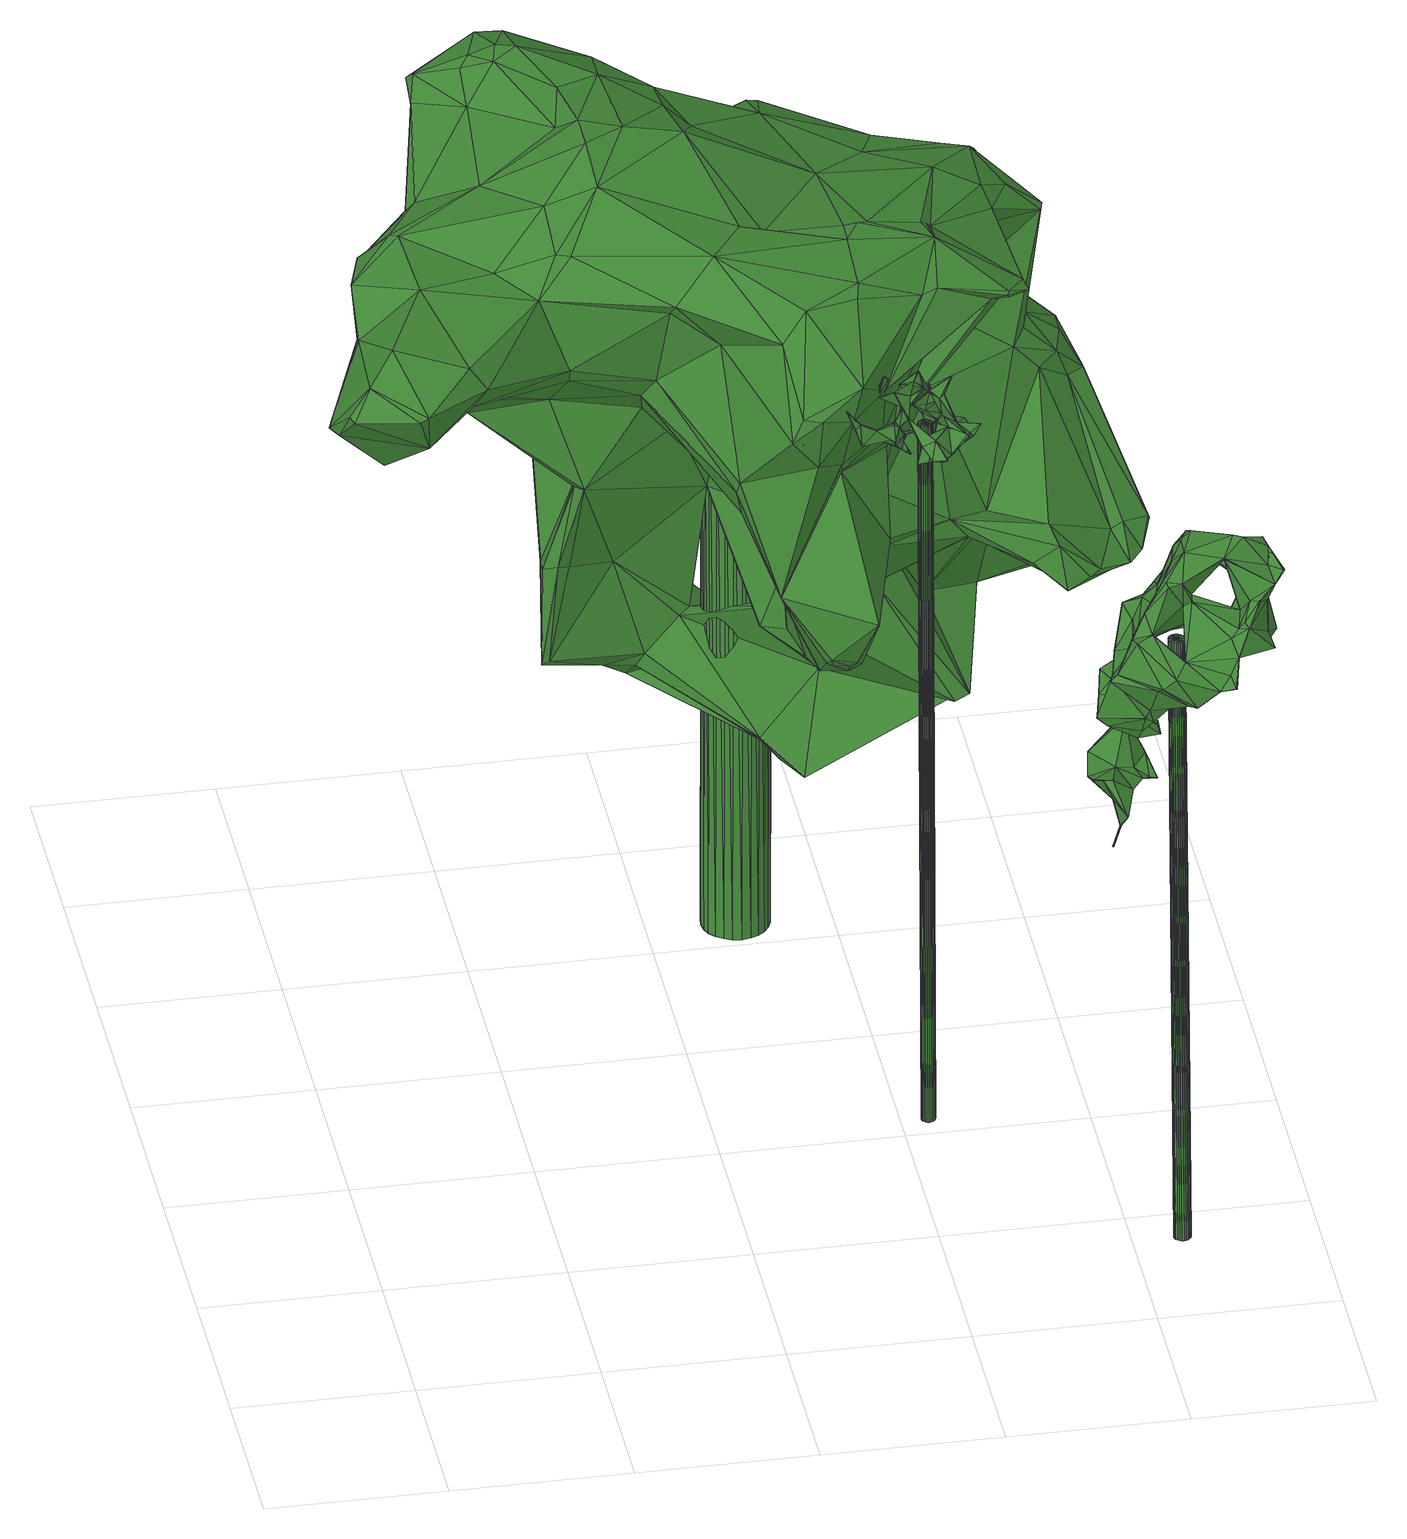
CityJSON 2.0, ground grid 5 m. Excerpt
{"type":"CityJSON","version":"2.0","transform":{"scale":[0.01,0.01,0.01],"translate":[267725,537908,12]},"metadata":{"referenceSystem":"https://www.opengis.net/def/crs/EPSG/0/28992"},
"CityObjects":{
"tree1":{"type":"SolitaryVegetationObject","attributes":{"gtid":25,"crown_width_m":19.35,"crown_median_z":29.85,"crown_r50_m":0.821,"crown_porosity":0.831,"trunk_H_m":16.74,"trunk_DBH_m":1.87,"trunk_radius_m":0.935,"trunk_base_height_m":13.11,"original_gtid":"27"},"geometry":[{"type":"Solid","lod":"3","boundaries":[[[[0,1,2]],[[2,3,0]],[[4,5,6]],[[4,6,7]],[[8,9,10]],[[11,12,13]],[[14,15,16]],[[17,7,6]],[[18,19,20]],[[21,22,23]],[[24,23,22]],[[25,26,27]],[[28,29,30]],[[31,32,33]],[[34,31,33]],[[35,36,37]],[[38,39,40]],[[38,40,41]],[[42,43,44]],[[45,46,47]],[[48,37,49]],[[50,51,52]],[[53,39,38]],[[54,55,56]],[[57,58,59]],[[60,61,62]],[[63,9,64]],[[65,66,67]],[[68,69,70]],[[71,54,56]],[[71,56,72]],[[48,73,74]],[[74,75,48]],[[61,60,76]],[[77,60,78]],[[79,80,81]],[[82,83,84]],[[16,15,44]],[[85,86,87]],[[88,89,90]],[[15,91,92]],[[14,93,15]],[[41,40,94]],[[95,96,97]],[[98,99,100]],[[12,98,101]],[[87,101,98]],[[16,102,14]],[[16,103,102]],[[104,105,10]],[[106,107,13]],[[3,108,83]],[[18,20,41]],[[94,18,41]],[[109,110,111]],[[15,93,91]],[[82,112,113]],[[114,115,116]],[[117,118,119]],[[120,121,122]],[[123,124,125]],[[84,126,82]],[[91,127,92]],[[128,129,130]],[[68,131,69]],[[16,44,43]],[[107,106,126]],[[132,133,134]],[[135,133,132]],[[42,136,43]],[[34,137,31]],[[32,31,137]],[[138,109,111]],[[139,140,141]],[[124,142,41]],[[123,37,135]],[[143,29,129]],[[129,144,143]],[[145,128,146]],[[147,4,7]],[[65,4,147]],[[148,80,149]],[[12,150,13]],[[151,110,109]],[[152,153,154]],[[126,155,82]],[[156,157,81]],[[158,33,159]],[[69,131,160]],[[161,162,61]],[[12,101,163]],[[152,154,164]],[[165,166,96]],[[17,75,74]],[[44,167,42]],[[98,100,87]],[[141,18,94]],[[115,168,156]],[[59,169,57]],[[169,170,57]],[[171,172,173]],[[157,168,79]],[[174,130,28]],[[43,103,16]],[[43,128,103]],[[103,128,145]],[[175,176,177]],[[178,61,179]],[[61,76,179]],[[180,181,147]],[[182,183,184]],[[8,183,182]],[[76,185,179]],[[104,186,105]],[[50,187,188]],[[189,190,191]],[[88,120,89]],[[121,120,88]],[[192,193,194]],[[192,194,195]],[[5,196,197]],[[4,196,5]],[[198,195,194]],[[3,83,113]],[[199,200,201]],[[202,189,203]],[[204,205,184]],[[182,184,205]],[[206,2,1]],[[207,208,209]],[[210,211,85]],[[37,212,49]],[[213,53,121]],[[116,115,156]],[[214,215,28]],[[189,191,166]],[[189,166,165]],[[216,78,60]],[[139,141,94]],[[53,213,39]],[[73,131,217]],[[73,160,131]],[[218,212,219]],[[218,219,14]],[[220,221,222]],[[143,30,29]],[[139,223,140]],[[224,5,193]],[[139,94,40]],[[147,225,65]],[[54,226,116]],[[90,227,88]],[[127,228,19]],[[229,227,230]],[[206,231,232]],[[51,233,234]],[[45,235,66]],[[236,237,7]],[[157,156,168]],[[213,230,39]],[[229,230,213]],[[238,239,240]],[[30,221,28]],[[241,242,243]],[[244,245,246]],[[207,247,132]],[[88,227,248]],[[229,248,227]],[[193,249,224]],[[8,10,183]],[[3,148,0]],[[227,39,230]],[[225,250,251]],[[232,231,84]],[[252,253,254]],[[239,255,256]],[[257,256,255]],[[188,258,50]],[[46,255,47]],[[106,13,214]],[[259,260,58]],[[242,261,243]],[[57,259,58]],[[251,262,225]],[[184,70,69]],[[155,263,55]],[[133,264,265]],[[148,116,156]],[[266,33,158]],[[266,267,33]],[[67,235,268]],[[269,270,271]],[[271,270,243]],[[246,111,26]],[[272,273,258]],[[272,258,188]],[[274,209,252]],[[273,261,242]],[[243,262,241]],[[17,236,7]],[[273,272,261]],[[61,162,62]],[[157,79,81]],[[115,79,168]],[[115,114,79]],[[106,263,126]],[[275,276,56]],[[275,56,55]],[[72,56,276]],[[155,126,263]],[[268,277,67]],[[187,50,52]],[[60,62,216]],[[46,45,278]],[[217,131,68]],[[148,159,0]],[[266,279,267]],[[199,267,279]],[[193,208,249]],[[280,249,208]],[[156,81,148]],[[11,13,107]],[[243,270,262]],[[53,122,121]],[[185,76,9]],[[213,121,229]],[[229,121,248]],[[207,280,208]],[[248,121,88]],[[101,211,163]],[[123,135,281]],[[41,20,124]],[[106,275,263]],[[282,192,195]],[[153,152,172]],[[273,63,51]],[[123,190,124]],[[283,284,103]],[[285,284,283]],[[271,272,286]],[[261,271,243]],[[272,188,286]],[[261,272,271]],[[287,37,36]],[[154,282,195]],[[12,288,289]],[[86,85,211]],[[116,226,290]],[[188,187,291]],[[84,99,11]],[[253,292,293]],[[208,292,253]],[[174,146,130]],[[52,294,187]],[[234,233,77]],[[13,150,214]],[[268,295,265]],[[187,296,291]],[[161,297,298]],[[76,64,9]],[[19,228,299]],[[300,167,92]],[[301,292,302]],[[67,66,235]],[[191,303,274]],[[6,224,304]],[[7,68,147]],[[68,70,147]],[[250,225,147]],[[207,132,280]],[[228,287,299]],[[180,147,70]],[[247,207,303]],[[29,28,130]],[[79,149,80]],[[114,149,79]],[[98,12,99]],[[123,125,37]],[[81,80,148]],[[276,214,220]],[[220,214,28]],[[228,212,287]],[[225,270,118]],[[225,262,270]],[[8,185,9]],[[195,198,154]],[[245,305,138]],[[181,306,250]],[[11,107,126]],[[126,84,11]],[[76,60,307]],[[100,231,308]],[[263,275,55]],[[271,173,269]],[[197,173,172]],[[61,297,161]],[[185,309,178]],[[34,267,199]],[[204,184,69]],[[310,311,298]],[[182,312,310]],[[143,140,30]],[[253,209,208]],[[75,264,135]],[[306,186,251]],[[313,5,198]],[[259,57,314]],[[199,279,169]],[[315,197,295]],[[17,74,236]],[[145,310,283]],[[145,283,103]],[[164,5,197]],[[152,164,197]],[[171,259,314]],[[87,308,85]],[[211,162,163]],[[178,309,297]],[[178,297,61]],[[191,47,97]],[[191,316,303]],[[206,108,2]],[[236,74,73]],[[274,303,209]],[[317,222,221]],[[201,200,286]],[[318,200,199]],[[135,264,133]],[[48,160,73]],[[273,186,63]],[[242,186,273]],[[310,309,182]],[[147,181,250]],[[186,242,241]],[[41,142,202]],[[282,154,153]],[[240,256,114]],[[301,302,193]],[[91,228,127]],[[311,146,174]],[[270,119,118]],[[165,226,71]],[[200,318,319]],[[200,271,286]],[[174,28,215]],[[93,14,219]],[[266,158,257]],[[290,240,116]],[[172,320,153]],[[161,298,289]],[[321,234,78]],[[321,78,216]],[[311,174,298]],[[51,63,233]],[[226,165,290]],[[95,322,96]],[[203,122,202]],[[53,202,122]],[[210,22,216]],[[3,113,116]],[[305,32,323]],[[99,84,231]],[[99,231,100]],[[11,99,12]],[[165,203,189]],[[83,82,113]],[[127,19,324]],[[86,211,101]],[[189,142,190]],[[59,199,169]],[[212,228,219]],[[75,37,48]],[[135,37,75]],[[9,63,104]],[[9,104,10]],[[109,138,296]],[[109,296,151]],[[324,19,18]],[[325,326,66]],[[278,326,325]],[[12,327,150]],[[327,12,289]],[[155,55,112]],[[186,262,251]],[[214,150,215]],[[150,328,215]],[[215,328,174]],[[54,116,112]],[[54,112,55]],[[329,122,203]],[[82,155,112]],[[141,324,18]],[[300,330,42]],[[288,12,331]],[[179,185,178]],[[311,310,145]],[[332,176,175]],[[48,176,160]],[[239,256,240]],[[299,287,36]],[[299,36,35]],[[196,333,197]],[[296,138,305]],[[245,32,305]],[[5,224,6]],[[102,175,14]],[[65,67,277]],[[4,277,196]],[[187,151,296]],[[114,256,257]],[[158,159,149]],[[149,114,158]],[[141,143,324]],[[140,143,141]],[[184,183,180]],[[228,91,219]],[[91,93,219]],[[202,53,38]],[[202,38,41]],[[73,237,236]],[[51,258,273]],[[118,117,66]],[[33,32,244]],[[281,247,316]],[[281,316,123]],[[240,114,116]],[[257,158,114]],[[187,294,151]],[[27,151,294]],[[25,334,26]],[[25,321,334]],[[210,216,211]],[[62,211,216]],[[182,309,8]],[[101,87,86]],[[49,212,218]],[[180,10,181]],[[234,25,335]],[[65,225,118]],[[260,319,58]],[[205,312,182]],[[246,26,334]],[[21,246,334]],[[293,292,301]],[[193,302,292]],[[314,320,171]],[[306,105,186]],[[306,10,105]],[[77,78,234]],[[298,174,328]],[[150,336,328]],[[137,323,32]],[[269,325,270]],[[298,328,336]],[[336,150,327]],[[336,327,289]],[[336,289,298]],[[312,205,285]],[[285,205,204]],[[173,197,315]],[[173,315,278]],[[297,310,298]],[[120,122,329]],[[314,192,320]],[[282,320,192]],[[223,90,89]],[[100,308,87]],[[90,337,227]],[[132,134,280]],[[220,222,276]],[[222,72,276]],[[308,231,85]],[[149,159,148]],[[48,177,176]],[[27,26,110]],[[208,193,292]],[[332,338,176]],[[3,116,148]],[[278,269,173]],[[117,119,66]],[[218,14,175]],[[186,241,262]],[[6,264,17]],[[288,331,163]],[[123,316,190]],[[70,184,339]],[[65,277,4]],[[52,335,294]],[[188,201,286]],[[144,129,136]],[[128,136,129]],[[20,19,35]],[[124,190,142]],[[171,340,259]],[[291,201,188]],[[19,299,35]],[[202,142,189]],[[171,173,340]],[[259,340,260]],[[318,199,59]],[[58,318,59]],[[27,110,151]],[[8,309,185]],[[297,309,310]],[[321,216,22]],[[135,132,281]],[[247,281,132]],[[255,322,47]],[[191,252,47]],[[191,274,252]],[[25,234,321]],[[24,22,210]],[[24,210,85]],[[245,244,32]],[[77,307,60]],[[63,77,233]],[[207,209,303]],[[199,201,34]],[[201,137,34]],[[111,245,138]],[[172,171,320]],[[246,245,111]],[[51,234,335]],[[51,335,52]],[[110,26,111]],[[334,321,21]],[[220,28,221]],[[340,173,319]],[[139,337,223]],[[40,337,139]],[[200,319,271]],[[90,223,337]],[[247,303,316]],[[89,120,222]],[[37,287,212]],[[222,120,329]],[[222,329,72]],[[30,317,221]],[[118,66,65]],[[196,264,6]],[[296,305,291]],[[329,71,72]],[[251,250,306]],[[310,312,285]],[[310,285,283]],[[204,69,338]],[[341,338,332]],[[57,301,314]],[[153,320,282]],[[161,289,288]],[[288,163,161]],[[170,293,301]],[[170,169,293]],[[284,285,341]],[[175,102,332]],[[196,6,304]],[[21,23,342]],[[85,342,24]],[[204,338,341]],[[285,204,341]],[[290,165,96]],[[254,253,293]],[[33,244,159]],[[244,246,159]],[[254,46,315]],[[254,315,252]],[[89,222,223]],[[33,267,34]],[[130,129,29]],[[5,313,193]],[[103,284,102]],[[313,198,194]],[[265,196,304]],[[265,304,133]],[[43,136,128]],[[197,172,152]],[[49,175,48]],[[218,175,49]],[[5,164,198]],[[340,319,260]],[[58,319,318]],[[170,301,57]],[[295,268,235]],[[40,39,337]],[[227,337,39]],[[255,239,322]],[[238,322,239]],[[266,257,255]],[[278,45,326]],[[154,198,164]],[[12,163,331]],[[271,319,173]],[[63,64,77]],[[307,77,64]],[[307,64,76]],[[226,54,71]],[[112,116,113]],[[269,278,325]],[[27,294,335]],[[27,335,25]],[[51,50,258]],[[24,342,23]],[[203,71,329]],[[238,96,322]],[[165,71,203]],[[305,323,291]],[[181,10,306]],[[0,159,246]],[[0,246,1]],[[284,332,102]],[[341,332,284]],[[134,133,304]],[[160,338,69]],[[232,84,83]],[[83,206,232]],[[252,209,253]],[[47,322,95]],[[47,95,97]],[[266,255,279]],[[255,46,279]],[[293,169,279]],[[254,279,46]],[[293,279,254]],[[278,315,46]],[[130,146,128]],[[45,47,235]],[[315,295,47]],[[315,47,252]],[[295,235,47]],[[190,316,191]],[[63,186,104]],[[201,323,137]],[[325,119,270]],[[276,275,214]],[[106,214,275]],[[160,176,338]],[[163,162,161]],[[134,304,249]],[[134,249,280]],[[249,304,224]],[[143,330,324]],[[44,15,167]],[[92,167,15]],[[193,343,301]],[[192,343,193]],[[314,343,192]],[[301,343,314]],[[85,231,206]],[[321,22,21]],[[180,183,10]],[[21,1,246]],[[206,1,21]],[[325,66,119]],[[62,162,211]],[[125,124,344]],[[125,344,35]],[[125,35,37]],[[35,344,20]],[[124,20,344]],[[83,108,206]],[[290,96,240]],[[238,240,96]],[[265,333,196]],[[140,317,30]],[[223,317,140]],[[317,223,222]],[[97,166,191]],[[96,166,97]],[[268,265,277]],[[42,167,300]],[[75,17,264]],[[265,264,277]],[[7,237,68]],[[237,73,217]],[[217,68,237]],[[45,66,326]],[[196,277,264]],[[175,177,48]],[[311,145,146]],[[313,194,193]],[[180,339,184]],[[70,339,180]],[[206,21,342]],[[206,342,85]],[[201,291,323]],[[127,324,330]],[[144,330,143]],[[42,330,144]],[[92,330,300]],[[127,330,92]],[[2,108,3]],[[295,333,265]],[[197,333,295]],[[144,136,42]],[[345,346,347]],[[345,347,348]],[[348,347,349]],[[348,349,350]],[[347,346,351]],[[347,351,349]],[[349,351,352]],[[349,352,350]],[[351,346,353]],[[351,353,352]],[[352,353,354]],[[352,354,350]],[[353,346,355]],[[353,355,354]],[[354,355,356]],[[354,356,350]],[[355,346,357]],[[355,357,356]],[[356,357,358]],[[356,358,350]],[[357,346,359]],[[357,359,358]],[[358,359,360]],[[358,360,350]],[[359,346,361]],[[359,361,360]],[[360,361,362]],[[360,362,350]],[[361,346,363]],[[361,363,362]],[[362,363,364]],[[362,364,350]],[[363,346,365]],[[363,365,364]],[[364,365,366]],[[364,366,350]],[[365,346,367]],[[365,367,366]],[[366,367,368]],[[366,368,350]],[[367,346,369]],[[367,369,368]],[[368,369,370]],[[368,370,350]],[[369,346,371]],[[369,371,370]],[[370,371,372]],[[370,372,350]],[[371,346,373]],[[371,373,372]],[[372,373,374]],[[372,374,350]],[[373,346,375]],[[373,375,374]],[[374,375,376]],[[374,376,350]],[[375,346,377]],[[375,377,376]],[[376,377,378]],[[376,378,350]],[[377,346,379]],[[377,379,378]],[[378,379,380]],[[378,380,350]],[[379,346,381]],[[379,381,380]],[[380,381,382]],[[380,382,350]],[[381,346,383]],[[381,383,382]],[[382,383,384]],[[382,384,350]],[[383,346,385]],[[383,385,384]],[[384,385,386]],[[384,386,350]],[[385,346,387]],[[385,387,386]],[[386,387,388]],[[386,388,350]],[[387,346,389]],[[387,389,388]],[[388,389,390]],[[388,390,350]],[[389,346,391]],[[389,391,390]],[[390,391,392]],[[390,392,350]],[[391,346,393]],[[391,393,392]],[[392,393,394]],[[392,394,350]],[[393,346,345]],[[393,345,394]],[[394,345,348]],[[394,348,350]]]]}]},
"tree2":{"type":"SolitaryVegetationObject","attributes":{"gtid":42,"crown_width_m":3.95,"crown_median_z":34.33,"crown_r50_m":0.203,"crown_porosity":0.957,"trunk_H_m":21.83,"trunk_DBH_m":0.392,"trunk_radius_m":0.196,"trunk_base_height_m":12.5,"original_gtid":"44"},"geometry":[{"type":"Solid","lod":"3","boundaries":[[[[395,396,397]],[[398,399,400]],[[401,402,403]],[[404,405,406]],[[407,408,409]],[[410,408,407]],[[411,412,413]],[[401,414,415]],[[416,417,418]],[[419,420,421]],[[422,423,424]],[[425,424,423]],[[426,427,428]],[[429,430,431]],[[432,433,434]],[[435,436,437]],[[438,439,440]],[[404,441,442]],[[443,444,445]],[[436,446,413]],[[447,425,448]],[[449,450,451]],[[452,453,454]],[[405,416,406]],[[403,418,417]],[[455,451,450]],[[455,456,451]],[[432,434,457]],[[395,458,396]],[[459,424,460]],[[459,460,426]],[[440,461,438]],[[461,439,438]],[[462,463,464]],[[434,465,455]],[[466,467,398]],[[468,469,413]],[[415,470,401]],[[397,396,431]],[[471,472,452]],[[471,452,443]],[[473,474,475]],[[476,477,408]],[[478,475,479]],[[402,480,481]],[[439,461,440]],[[413,421,411]],[[452,444,443]],[[482,483,484]],[[484,483,436]],[[399,415,414]],[[416,418,481]],[[446,468,413]],[[420,485,486]],[[487,488,451]],[[443,489,471]],[[427,490,428]],[[412,491,413]],[[492,490,427]],[[448,427,447]],[[492,427,448]],[[447,427,426]],[[478,479,493]],[[476,494,495]],[[402,418,403]],[[415,399,496]],[[496,399,398]],[[449,497,450]],[[471,489,488]],[[498,442,441]],[[499,500,411]],[[500,412,411]],[[420,501,421]],[[464,400,502]],[[503,504,505]],[[420,506,485]],[[409,408,507]],[[403,414,401]],[[426,410,407]],[[455,465,456]],[[483,456,465]],[[496,398,467]],[[496,467,415]],[[483,465,446]],[[436,483,446]],[[508,509,493]],[[401,480,402]],[[501,420,510]],[[470,480,401]],[[511,512,508]],[[474,513,479]],[[419,479,513]],[[514,515,487]],[[516,487,515]],[[481,418,402]],[[517,495,494]],[[518,519,441]],[[498,441,519]],[[397,430,395]],[[429,395,430]],[[498,520,442]],[[473,420,513]],[[446,437,468]],[[396,521,431]],[[490,522,428]],[[501,510,419]],[[488,523,451]],[[428,524,426]],[[495,525,503]],[[495,504,525]],[[448,522,492]],[[410,426,476]],[[526,527,495]],[[522,490,492]],[[428,522,524]],[[528,437,446]],[[413,469,529]],[[478,399,414]],[[478,414,403]],[[506,420,475]],[[473,475,420]],[[508,530,511]],[[531,511,530]],[[499,517,532]],[[500,499,532]],[[491,468,437]],[[411,421,501]],[[503,505,476]],[[524,532,517]],[[500,532,533]],[[500,533,468]],[[517,533,534]],[[499,533,517]],[[535,493,509]],[[535,503,493]],[[536,417,405]],[[533,419,469]],[[491,412,500]],[[500,468,491]],[[432,443,433]],[[431,430,397]],[[495,527,505]],[[476,408,410]],[[398,400,464]],[[478,537,399]],[[537,502,400]],[[538,458,395]],[[504,495,505]],[[539,520,531]],[[462,514,434]],[[465,434,514]],[[498,519,520]],[[486,442,520]],[[486,520,539]],[[531,520,518]],[[519,518,520]],[[493,525,502]],[[486,485,442]],[[476,495,503]],[[538,429,431]],[[395,429,538]],[[540,541,502]],[[538,521,458]],[[531,542,539]],[[480,470,535]],[[480,535,508]],[[493,537,478]],[[532,423,422]],[[456,487,451]],[[514,543,465]],[[514,487,543]],[[540,516,541]],[[475,474,479]],[[448,425,522]],[[398,516,540]],[[407,459,426]],[[517,494,524]],[[459,505,424]],[[426,460,447]],[[447,460,425]],[[424,425,460]],[[507,407,409]],[[431,521,538]],[[456,543,487]],[[482,544,483]],[[456,483,544]],[[518,511,531]],[[532,422,544]],[[450,497,523]],[[497,449,523]],[[457,545,432]],[[489,432,545]],[[422,424,527]],[[419,513,420]],[[475,478,417]],[[403,417,478]],[[510,493,479]],[[546,493,510]],[[544,528,532]],[[535,509,508]],[[489,443,432]],[[434,523,457]],[[524,425,532]],[[419,529,469]],[[522,425,524]],[[547,548,470]],[[517,526,495]],[[416,405,417]],[[473,513,474]],[[542,531,530]],[[435,437,528]],[[542,530,546]],[[508,546,530]],[[464,463,454]],[[462,515,514]],[[541,515,462]],[[415,467,470]],[[547,470,467]],[[529,421,413]],[[442,549,404]],[[506,404,549]],[[527,424,505]],[[533,532,534]],[[487,516,488]],[[471,488,516]],[[471,516,472]],[[413,437,436]],[[491,437,413]],[[445,444,550]],[[550,433,445]],[[443,445,433]],[[541,516,515]],[[480,512,481]],[[493,546,508]],[[411,501,499]],[[419,421,529]],[[489,523,488]],[[451,523,449]],[[485,549,442]],[[506,549,485]],[[536,404,506]],[[506,475,536]],[[486,510,420]],[[486,539,510]],[[542,510,539]],[[542,546,510]],[[455,450,523]],[[455,523,434]],[[541,464,502]],[[541,462,464]],[[528,543,526]],[[533,499,419]],[[419,499,501]],[[545,457,523]],[[489,545,523]],[[484,435,482]],[[533,469,468]],[[510,479,419]],[[526,517,534]],[[532,528,534]],[[528,526,534]],[[476,505,477]],[[511,518,512]],[[480,508,512]],[[435,484,436]],[[544,482,435]],[[544,435,528]],[[441,512,518]],[[536,475,417]],[[507,477,407]],[[459,477,505]],[[507,408,477]],[[503,525,493]],[[504,540,525]],[[537,400,399]],[[502,525,540]],[[434,463,462]],[[433,463,434]],[[452,463,444]],[[433,550,463]],[[550,444,463]],[[452,454,463]],[[465,543,446]],[[446,543,528]],[[544,543,456]],[[526,543,422]],[[544,422,543]],[[527,526,422]],[[404,536,405]],[[407,477,459]],[[441,406,512]],[[404,406,441]],[[481,512,406]],[[481,406,416]],[[452,472,453]],[[464,453,398]],[[454,453,464]],[[398,453,516]],[[472,516,453]],[[426,494,476]],[[524,494,426]],[[458,521,396]],[[504,466,540]],[[398,540,466]],[[503,535,548]],[[425,423,532]],[[502,537,493]],[[503,548,504]],[[504,548,466]],[[467,548,547]],[[466,548,467]],[[470,548,535]],[[551,552,553]],[[551,553,554]],[[554,553,555]],[[554,555,556]],[[553,552,557]],[[553,557,555]],[[555,557,558]],[[555,558,556]],[[557,552,559]],[[557,559,558]],[[558,559,560]],[[558,560,556]],[[559,552,561]],[[559,561,560]],[[560,561,562]],[[560,562,556]],[[561,552,563]],[[561,563,562]],[[562,563,564]],[[562,564,556]],[[563,552,565]],[[563,565,564]],[[564,565,566]],[[564,566,556]],[[565,552,567]],[[565,567,566]],[[566,567,568]],[[566,568,556]],[[567,552,569]],[[567,569,568]],[[568,569,570]],[[568,570,556]],[[569,552,571]],[[569,571,570]],[[570,571,572]],[[570,572,556]],[[571,552,573]],[[571,573,572]],[[572,573,574]],[[572,574,556]],[[573,552,575]],[[573,575,574]],[[574,575,576]],[[574,576,556]],[[575,552,577]],[[575,577,576]],[[576,577,578]],[[576,578,556]],[[577,552,579]],[[577,579,578]],[[578,579,580]],[[578,580,556]],[[579,552,581]],[[579,581,580]],[[580,581,582]],[[580,582,556]],[[581,552,583]],[[581,583,582]],[[582,583,584]],[[582,584,556]],[[583,552,585]],[[583,585,584]],[[584,585,586]],[[584,586,556]],[[585,552,587]],[[585,587,586]],[[586,587,588]],[[586,588,556]],[[587,552,589]],[[587,589,588]],[[588,589,590]],[[588,590,556]],[[589,552,591]],[[589,591,590]],[[590,591,592]],[[590,592,556]],[[591,552,593]],[[591,593,592]],[[592,593,594]],[[592,594,556]],[[593,552,595]],[[593,595,594]],[[594,595,596]],[[594,596,556]],[[595,552,597]],[[595,597,596]],[[596,597,598]],[[596,598,556]],[[597,552,599]],[[597,599,598]],[[598,599,600]],[[598,600,556]],[[599,552,551]],[[599,551,600]],[[600,551,554]],[[600,554,556]]]]}]},
"tree3":{"type":"SolitaryVegetationObject","attributes":{"gtid":68,"crown_width_m":4.96,"crown_median_z":31.87,"crown_r50_m":0.309,"crown_porosity":0.93,"trunk_H_m":18.97,"trunk_DBH_m":0.457,"trunk_radius_m":0.228,"trunk_base_height_m":12.9,"original_gtid":"72"},"geometry":[{"type":"Solid","lod":"3","boundaries":[[[[601,602,603]],[[604,605,606]],[[607,608,609]],[[610,611,612]],[[613,614,615]],[[616,617,618]],[[619,620,621]],[[622,623,619]],[[624,612,611]],[[607,609,614]],[[625,626,627]],[[628,629,630]],[[631,632,633]],[[634,635,628]],[[636,637,638]],[[639,640,641]],[[621,642,643]],[[644,645,606]],[[646,647,648]],[[649,648,647]],[[650,651,652]],[[653,642,654]],[[655,656,657]],[[658,659,660]],[[660,659,661]],[[662,663,664]],[[665,666,667]],[[668,669,670]],[[671,672,650]],[[623,620,619]],[[673,674,675]],[[661,658,676]],[[677,661,676]],[[624,611,678]],[[668,670,679]],[[680,681,682]],[[640,683,641]],[[684,635,634]],[[685,686,687]],[[618,617,688]],[[613,615,612]],[[689,690,664]],[[645,604,606]],[[691,692,693]],[[650,694,671]],[[695,696,697]],[[698,696,695]],[[699,700,632]],[[615,700,612]],[[648,701,678]],[[667,702,665]],[[612,624,613]],[[667,703,704]],[[705,691,693]],[[612,700,699]],[[706,640,639]],[[707,638,637]],[[708,709,621]],[[700,615,710]],[[646,711,712]],[[713,714,715]],[[657,716,717]],[[656,655,718]],[[656,718,709]],[[719,720,721]],[[659,722,661]],[[679,670,704]],[[669,704,670]],[[660,723,677]],[[724,723,660]],[[725,657,717]],[[704,669,702]],[[704,702,667]],[[601,603,726]],[[727,728,729]],[[675,627,626]],[[675,626,673]],[[636,638,730]],[[695,731,698]],[[732,622,733]],[[734,735,694]],[[671,694,735]],[[736,662,666]],[[666,662,737]],[[685,687,738]],[[675,632,739]],[[740,739,723]],[[645,741,604]],[[742,682,690]],[[698,731,684]],[[681,743,744]],[[745,743,681]],[[665,690,689]],[[742,690,665]],[[743,746,744]],[[744,746,747]],[[748,749,666]],[[716,657,656]],[[736,663,662]],[[630,750,751]],[[661,644,752]],[[753,754,755]],[[603,756,757]],[[758,757,756]],[[715,759,713]],[[660,759,715]],[[760,761,618]],[[632,631,699]],[[678,611,762]],[[621,733,619]],[[763,639,641]],[[744,682,681]],[[764,765,763]],[[677,608,766]],[[605,752,606]],[[767,768,697]],[[611,610,762]],[[609,608,710]],[[668,769,770]],[[729,751,750]],[[729,750,771]],[[769,748,772]],[[737,772,748]],[[773,774,751]],[[635,775,673]],[[684,775,635]],[[607,766,608]],[[717,645,644]],[[717,644,725]],[[776,758,756]],[[776,756,603]],[[777,774,726]],[[777,726,603]],[[643,642,727]],[[639,763,765]],[[661,759,660]],[[717,741,645]],[[672,778,601]],[[739,632,710]],[[700,710,632]],[[604,741,717]],[[716,604,717]],[[779,780,781]],[[678,701,624]],[[672,601,651]],[[636,631,637]],[[653,625,624]],[[701,653,624]],[[746,737,747]],[[730,782,636]],[[740,723,724]],[[777,603,757]],[[665,783,742]],[[632,784,658]],[[629,785,656]],[[646,648,711]],[[686,786,787]],[[638,787,695]],[[660,676,658]],[[781,628,788]],[[629,628,781]],[[601,726,789]],[[774,789,726]],[[781,780,724]],[[630,751,777]],[[751,774,777]],[[737,662,747]],[[668,790,669]],[[782,761,791]],[[686,707,687]],[[704,703,679]],[[666,749,719]],[[691,706,703]],[[691,705,706]],[[693,617,705]],[[631,792,699]],[[655,793,794]],[[795,796,671]],[[747,662,664]],[[797,627,675]],[[707,787,638]],[[686,787,707]],[[747,690,744]],[[664,690,747]],[[606,752,644]],[[690,682,744]],[[655,657,793]],[[730,761,782]],[[795,798,796]],[[713,759,605]],[[738,722,685]],[[753,755,688]],[[738,632,658]],[[725,644,661]],[[634,628,799]],[[766,793,661]],[[766,661,677]],[[652,800,801]],[[789,801,800]],[[722,802,786]],[[671,778,672]],[[764,778,671]],[[764,671,765]],[[665,736,666]],[[675,674,632]],[[650,652,694]],[[803,694,652]],[[753,801,754]],[[652,801,753]],[[804,616,618]],[[684,634,698]],[[604,716,605]],[[609,710,614]],[[614,710,615]],[[724,714,781]],[[708,621,643]],[[654,620,623]],[[607,805,766]],[[806,805,607]],[[673,775,784]],[[772,737,742]],[[668,770,790]],[[660,677,676]],[[671,796,765]],[[710,608,723]],[[710,723,739]],[[754,807,808]],[[630,712,649]],[[809,773,808]],[[618,761,695]],[[736,664,663]],[[649,810,701]],[[649,701,648]],[[693,692,811]],[[718,621,709]],[[773,728,812]],[[712,810,649]],[[757,758,813]],[[814,815,816]],[[804,817,616]],[[803,734,694]],[[813,818,799]],[[622,819,806]],[[812,648,820]],[[745,681,680]],[[622,797,623]],[[613,797,622]],[[819,655,794]],[[655,819,718]],[[629,781,714]],[[798,821,796]],[[628,649,799]],[[628,630,649]],[[608,677,723]],[[777,757,630]],[[757,646,630]],[[804,697,768]],[[762,822,820]],[[794,793,766]],[[819,622,732]],[[819,732,718]],[[653,727,642]],[[765,821,639]],[[664,736,689]],[[618,695,697]],[[618,697,804]],[[646,712,630]],[[797,740,780]],[[675,740,797]],[[732,733,621]],[[727,711,648]],[[707,633,687]],[[788,626,625]],[[689,736,665]],[[772,783,790]],[[742,783,772]],[[665,702,783]],[[750,823,771]],[[824,735,734]],[[795,735,824]],[[657,725,793]],[[798,720,821]],[[816,815,762]],[[705,825,706]],[[817,825,705]],[[806,826,622]],[[827,688,811]],[[727,810,711]],[[692,824,734]],[[631,633,637]],[[706,719,703]],[[679,703,719]],[[667,666,719]],[[667,719,824]],[[703,667,824]],[[605,716,713]],[[605,661,752]],[[605,759,661]],[[659,802,722]],[[795,824,721]],[[827,811,692]],[[722,786,685]],[[685,786,686]],[[688,755,760]],[[683,768,767]],[[760,618,688]],[[666,737,748]],[[703,824,691]],[[772,770,769]],[[813,647,757]],[[697,696,767]],[[691,824,692]],[[719,749,679]],[[779,625,653]],[[804,768,825]],[[804,825,817]],[[702,790,783]],[[622,826,828]],[[632,674,784]],[[800,652,651]],[[800,651,789]],[[753,803,652]],[[688,803,753]],[[650,672,651]],[[789,651,601]],[[767,764,683]],[[634,696,698]],[[722,738,658]],[[722,658,661]],[[709,629,656]],[[743,745,680]],[[743,680,746]],[[708,823,629]],[[708,629,709]],[[729,829,830]],[[727,729,830]],[[750,630,823]],[[629,823,630]],[[771,823,708]],[[771,708,643]],[[712,711,810]],[[729,771,829]],[[669,790,702]],[[738,687,633]],[[738,633,632]],[[637,633,707]],[[808,822,831]],[[808,831,814]],[[762,648,678]],[[816,762,610]],[[701,727,653]],[[727,701,810]],[[813,799,647]],[[757,647,646]],[[778,602,601]],[[790,770,772]],[[748,769,832]],[[656,785,716]],[[833,748,832]],[[679,832,668]],[[679,833,832]],[[668,832,769]],[[617,693,811]],[[617,811,688]],[[792,631,636]],[[779,797,780]],[[834,816,610]],[[765,796,821]],[[740,675,739]],[[807,801,789]],[[724,780,740]],[[834,610,792]],[[834,792,816]],[[792,636,816]],[[612,792,610]],[[699,792,612]],[[623,779,654]],[[683,640,706]],[[825,683,706]],[[674,673,784]],[[654,779,653]],[[658,784,659]],[[775,659,784]],[[835,767,696]],[[835,696,634]],[[715,714,724]],[[621,620,654]],[[788,625,779]],[[788,779,781]],[[643,830,829]],[[643,727,830]],[[643,829,771]],[[799,649,647]],[[789,809,807]],[[791,814,816]],[[809,808,807]],[[719,721,824]],[[789,774,809]],[[695,761,730]],[[695,730,638]],[[719,821,720]],[[719,706,821]],[[773,809,774]],[[806,819,805]],[[639,821,706]],[[836,760,755]],[[802,787,786]],[[731,695,787]],[[731,787,684]],[[684,787,802]],[[767,602,778]],[[715,724,660]],[[636,782,816]],[[782,791,816]],[[749,748,833]],[[749,833,679]],[[762,820,648]],[[788,628,635]],[[673,626,635]],[[788,635,626]],[[776,602,767]],[[713,716,785]],[[718,732,621]],[[661,793,725]],[[714,713,785]],[[714,785,629]],[[746,680,682]],[[791,761,837]],[[836,755,754]],[[799,818,634]],[[827,803,688]],[[791,837,814]],[[622,619,733]],[[621,654,642]],[[627,797,625]],[[625,797,624]],[[624,797,613]],[[623,797,779]],[[807,754,801]],[[820,822,808]],[[812,808,773]],[[794,805,819]],[[767,835,758]],[[794,766,805]],[[705,617,817]],[[616,817,617]],[[671,735,795]],[[767,758,776]],[[837,836,814]],[[837,760,836]],[[837,761,760]],[[754,808,836]],[[820,808,812]],[[798,721,720]],[[795,721,798]],[[767,778,764]],[[607,826,806]],[[607,614,828]],[[607,828,826]],[[613,828,614]],[[622,828,613]],[[813,835,818]],[[758,835,813]],[[818,835,634]],[[734,827,692]],[[734,803,827]],[[814,836,808]],[[737,682,742]],[[746,682,737]],[[812,728,648]],[[727,648,728]],[[729,728,751]],[[751,728,773]],[[802,659,775]],[[802,775,684]],[[776,603,602]],[[768,683,825]],[[764,641,683]],[[763,641,764]],[[822,762,815]],[[831,822,815]],[[831,815,814]],[[838,839,840]],[[838,840,841]],[[841,840,842]],[[841,842,843]],[[840,839,844]],[[840,844,842]],[[842,844,845]],[[842,845,843]],[[844,839,846]],[[844,846,845]],[[845,846,847]],[[845,847,843]],[[846,839,848]],[[846,848,847]],[[847,848,849]],[[847,849,843]],[[848,839,850]],[[848,850,849]],[[849,850,851]],[[849,851,843]],[[850,839,852]],[[850,852,851]],[[851,852,853]],[[851,853,843]],[[852,839,854]],[[852,854,853]],[[853,854,855]],[[853,855,843]],[[854,839,856]],[[854,856,855]],[[855,856,857]],[[855,857,843]],[[856,839,858]],[[856,858,857]],[[857,858,859]],[[857,859,843]],[[858,839,860]],[[858,860,859]],[[859,860,861]],[[859,861,843]],[[860,839,862]],[[860,862,861]],[[861,862,863]],[[861,863,843]],[[862,839,864]],[[862,864,863]],[[863,864,865]],[[863,865,843]],[[864,839,866]],[[864,866,865]],[[865,866,867]],[[865,867,843]],[[866,839,868]],[[866,868,867]],[[867,868,869]],[[867,869,843]],[[868,839,870]],[[868,870,869]],[[869,870,871]],[[869,871,843]],[[870,839,872]],[[870,872,871]],[[871,872,873]],[[871,873,843]],[[872,839,874]],[[872,874,873]],[[873,874,875]],[[873,875,843]],[[874,839,876]],[[874,876,875]],[[875,876,877]],[[875,877,843]],[[876,839,878]],[[876,878,877]],[[877,878,879]],[[877,879,843]],[[878,839,880]],[[878,880,879]],[[879,880,881]],[[879,881,843]],[[880,839,882]],[[880,882,881]],[[881,882,883]],[[881,883,843]],[[882,839,884]],[[882,884,883]],[[883,884,885]],[[883,885,843]],[[884,839,886]],[[884,886,885]],[[885,886,887]],[[885,887,843]],[[886,839,838]],[[886,838,887]],[[887,838,841]],[[887,841,843]]]]}]}
},
"vertices":[
[1539,1448,1646],[1538,1600,1699],[1532,1468,1925],[1396,1384,1913],[1058,2609,1398],[1077,2402,919],[961,2684,1355],[1011,2789,1364],[1723,2533,2105],[1935,2358,1903],[1837,2643,1833],[1631,1479,2385],[1694,1640,2458],[1453,1449,2461],[681,2731,2431],[647,2727,2536],[722,2726,2533],[927,2738,1356],[247,2126,2267],[369,2216,2326],[281,2140,1927],[1718,1852,1851],[1748,1984,2014],[1684,1902,1878],[1578,1842,2291],[2042,2012,1772],[1993,1598,1546],[2182,1722,1430],[830,1899,2551],[826,2045,2598],[687,1896,2508],[1598,1751,1413],[1794,1676,1481],[1533,1651,1379],[1783,1612,1027],[327,2159,1906],[654,2294,2034],[623,2497,1837],[221,1776,2173],[41,1524,2118],[160,1772,2226],[233,2061,1976],[659,2505,2582],[727,2549,2595],[675,2577,2588],[1427,1862,1584],[1290,1791,1244],[1142,1989,1515],[639,2652,1954],[630,2661,1958],[2305,1826,1387],[2181,2125,1688],[2297,1795,1413],[192,1532,1976],[1120,1365,1921],[1227,1177,2152],[1102,1559,2236],[1401,1880,716],[1484,1948,712],[1461,1849,741],[2067,2112,2227],[1899,2266,2326],[1967,2097,2305],[2136,2293,1748],[1953,2328,1900],[1323,2571,1483],[1403,2240,1556],[1225,2463,1558],[1151,2841,1704],[1126,2851,1885],[1211,2846,1797],[949,1672,2071],[973,1598,2326],[958,2768,1711],[915,2685,1641],[899,2614,1648],[1953,2294,2246],[2027,2147,1864],[2009,2073,1863],[1360,1064,1494],[1397,1082,1499],[1381,1058,1520],[1398,1209,2181],[1504,1355,2045],[1498,1298,2212],[1870,1628,2263],[1927,1617,2308],[1936,1578,2305],[270,1305,2260],[404,1438,2316],[203,1479,2371],[446,2634,2474],[459,2603,2503],[572,2697,2464],[205,2022,2319],[1162,1895,1797],[1170,1473,1764],[1042,1897,1775],[1871,1522,2343],[1676,1496,2390],[1866,1507,2338],[1926,1616,2315],[883,2745,2353],[954,2681,2452],[1882,2536,1795],[1855,2567,1777],[1296,1356,2448],[1442,1402,2442],[1540,1443,1965],[2092,1522,1415],[2124,1544,1423],[2011,1523,1520],[1304,1211,2047],[1383,1303,1990],[1330,1332,1326],[1296,1047,1536],[1209,1246,1625],[1510,2329,1542],[1536,2373,1521],[1539,2334,1538],[451,1434,2248],[289,1398,2104],[421,1481,2167],[551,2098,1752],[373,2093,1775],[463,2121,1782],[1424,1210,2284],[446,2558,2442],[927,2431,2557],[826,2172,2590],[938,2115,2593],[1057,2819,1812],[705,2055,1287],[763,2262,1490],[766,2148,1202],[719,2268,1540],[808,2382,2562],[1709,1890,1180],[2028,1499,1394],[161,1865,2339],[306,1965,2414],[284,1982,2407],[480,1924,1905],[548,2101,2458],[777,2237,2528],[1081,2454,2487],[1081,2306,2522],[1289,2664,1541],[1455,1148,1572],[1380,1304,1361],[1459,1646,2473],[2216,1607,1394],[1169,2364,818],[1218,2387,700],[1135,2460,744],[1310,1176,2209],[1302,996,1575],[1354,1037,1525],[1365,1376,1321],[1532,1477,1606],[1006,2777,1844],[1765,2066,2401],[1884,2011,2366],[1701,1752,2422],[1097,2409,892],[914,1714,2001],[943,1861,1866],[603,2577,2563],[1308,1025,1538],[1343,1642,793],[1303,1798,758],[1427,2142,672],[1197,2313,792],[1443,2068,834],[1101,2116,2558],[864,2666,2291],[1072,2690,1976],[903,2548,2225],[1836,2360,2284],[1919,2318,2285],[1617,2665,1770],[1658,2675,1678],[1415,2746,2221],[1615,2625,2011],[1424,2792,2111],[1766,2468,2186],[1922,2415,1561],[2261,1684,1383],[2216,1943,1243],[707,1944,1866],[507,2040,1785],[798,1918,1587],[1231,2309,688],[952,2151,844],[1165,2373,711],[1203,2417,668],[851,2400,1101],[1097,2256,1092],[1125,2416,745],[1732,1639,999],[1707,1995,1126],[1869,1986,1131],[451,1798,2002],[716,1681,2090],[1324,2754,2128],[1366,2756,2200],[1567,1490,1986],[689,1947,1028],[871,2038,949],[711,1950,1035],[1807,1931,2283],[1902,1949,2330],[518,2665,1976],[59,1476,2122],[1095,1625,2474],[1190,1775,2463],[2057,2071,2231],[1044,2793,1693],[539,2630,2081],[496,2623,2168],[728,1724,2454],[688,1733,2457],[631,1671,2358],[318,1712,2402],[800,2421,1069],[1587,2587,1422],[1114,1389,1875],[129,1403,2309],[492,2616,2167],[81,1370,2222],[73,1387,2234],[1828,1535,2314],[1713,1564,2320],[2125,2173,1782],[2099,2069,1782],[1317,2178,1530],[958,2772,1380],[994,2789,1381],[1294,1453,1542],[1273,1519,1347],[1228,1307,1600],[1910,2460,1352],[1956,2429,1357],[1927,2438,1334],[1784,1646,1500],[1941,1543,1462],[1736,1642,1561],[697,1976,1311],[249,1311,2242],[767,2072,1001],[1655,2660,1599],[1744,2557,1427],[900,2048,1268],[983,2034,977],[1080,2059,1069],[1223,1644,1283],[1308,1424,1314],[1336,1471,1287],[2186,1952,1319],[1486,2122,648],[1510,2048,704],[1964,2380,1293],[1784,2526,1399],[1259,1184,2217],[983,2559,1508],[809,2258,1484],[1421,1591,1253],[1739,1597,1016],[1132,2450,1550],[1667,2160,1117],[1699,2476,1422],[1688,2200,1068],[1993,2271,1256],[2030,2330,1477],[768,1970,1315],[1231,1347,2356],[982,1567,2363],[1054,2547,1452],[1502,1966,1186],[1405,1769,1051],[696,1986,1016],[803,2059,1546],[1210,2420,672],[1101,2616,2328],[931,2724,2348],[1286,2708,2211],[1878,2025,1114],[532,2608,2077],[1672,1730,2449],[1529,1736,2465],[1135,1431,1783],[2158,1809,1344],[961,2050,931],[1256,1828,809],[2219,1740,1438],[1104,2107,1495],[2166,1635,1358],[1612,2278,2332],[1458,2114,2386],[615,2286,2161],[576,2546,2546],[1257,1832,802],[1052,2095,902],[734,1951,1329],[805,2397,1093],[1997,1557,1408],[1699,2628,1640],[2024,2155,2202],[1878,1550,2305],[1662,2432,2283],[1371,2478,2356],[1150,2272,2470],[1383,2739,2231],[1104,2356,811],[1424,2137,665],[1111,2083,1080],[779,1961,1572],[530,1776,2390],[1500,1872,918],[1506,2031,784],[1237,2314,693],[1970,1993,1857],[1339,1640,1604],[1880,1792,1465],[394,2206,2357],[1795,2102,1442],[1665,1878,1491],[1501,1726,2472],[1256,1779,2434],[713,1656,2137],[572,2421,2502],[1685,1727,2448],[903,2739,2343],[835,2164,1199],[1853,1747,1510],[2129,2075,1698],[1462,1727,2466],[157,1733,2248],[1114,2751,1970],[1285,2681,1990],[1488,2126,656],[1142,2673,2092],[1442,1642,2140],[1126,2187,865],[374,2101,1778],[1318,2026,111],[1225,2025,111],[1315,2050,111],[1323,2033,1784],[1320,2057,1784],[1230,2033,1785],[1306,2072,111],[1311,2080,1784],[1291,2092,111],[1296,2099,1784],[1271,2106,111],[1276,2114,1784],[1249,2116,111],[1254,2123,1784],[1225,2119,111],[1229,2126,1784],[1200,2115,111],[1205,2123,1784],[1178,2106,111],[1183,2113,1785],[1159,2091,111],[1164,2098,1785],[1144,2071,111],[1149,2079,1785],[1135,2049,111],[1139,2056,1785],[1132,2025,111],[1136,2032,1785],[1135,2000,111],[1140,2008,1785],[1144,1978,111],[1149,1985,1785],[1159,1959,112],[1164,1966,1785],[1179,1944,112],[1184,1951,1785],[1201,1935,111],[1206,1942,1785],[1225,1931,111],[1230,1939,1785],[1250,1935,111],[1254,1942,1785],[1272,1944,111],[1277,1952,1785],[1291,1959,111],[1296,1967,1785],[1306,1979,111],[1311,1986,1785],[1315,2001,111],[1320,2009,1785],
[1502,1273,2263],[1477,1265,2250],[1484,1239,2297],[1640,1048,2206],[1678,1048,2209],[1640,1050,2206],[1699,1085,2182],[1706,1152,2160],[1725,1122,2194],[1637,1238,2165],[1663,1222,2164],[1663,1223,2163],[1512,1136,2130],[1539,1135,2111],[1538,1135,2109],[1507,1164,2164],[1564,1166,2350],[1509,1141,2330],[1543,1117,2350],[1690,1086,2191],[1682,1054,2198],[1698,1222,2153],[1669,1161,2176],[1706,1153,2162],[1578,1152,2302],[1600,1200,2264],[1565,1165,2349],[1494,1062,2246],[1486,1095,2234],[1490,1091,2179],[1442,1108,2212],[1448,1135,2167],[1388,1127,2208],[1403,1127,2218],[1503,1272,2264],[1485,1239,2296],[1484,1238,2295],[1579,878,2244],[1611,926,2232],[1567,920,2285],[1443,1064,2344],[1475,1028,2380],[1518,1047,2352],[1250,1139,2171],[1250,1139,2169],[1249,1139,2170],[1627,1244,2143],[1588,1248,2168],[1611,926,2230],[1663,960,2264],[1664,958,2264],[1520,1046,2352],[1398,1086,2181],[1396,1096,2242],[1507,866,2250],[1507,865,2252],[1530,923,2266],[1586,956,2224],[1582,1002,2203],[1576,993,2246],[1531,923,2268],[1507,1001,2309],[1586,850,2265],[1477,1254,2235],[1498,1122,2150],[1480,1114,2176],[1250,1138,2170],[1612,981,2287],[1612,981,2285],[1593,1048,2256],[1509,1001,2310],[1642,1060,2195],[1643,1058,2194],[1535,1113,2343],[1570,1123,2324],[1648,1081,2148],[1584,956,2223],[1581,1002,2202],[1664,1215,2292],[1664,1214,2294],[1640,1198,2247],[1507,1163,2166],[1513,1134,2131],[1660,1129,2202],[1625,1185,2244],[1681,1149,2156],[1698,1221,2152],[1441,1063,2345],[1474,1027,2379],[1442,1065,2346],[1595,1222,2207],[1561,1225,2207],[1549,985,2257],[1559,950,2246],[1578,878,2243],[1362,1116,2277],[1534,1114,2345],[1362,1114,2276],[1621,1122,2232],[1481,1115,2177],[1517,1112,2191],[1678,1047,2208],[1507,864,2251],[1601,1256,2120],[1536,1139,2291],[1508,1141,2328],[1577,1153,2302],[1599,1078,2245],[1581,1103,2209],[1580,1101,2210],[1517,1111,2189],[1632,1216,2222],[1538,1134,2110],[1667,1161,2176],[1659,1129,2201],[1600,1198,2262],[1637,1236,2165],[1663,1222,2162],[1601,1199,2264],[1550,986,2258],[1574,994,2246],[1580,1003,2203],[1486,1097,2235],[1627,1242,2143],[1601,1254,2121],[1588,1246,2167],[1476,1254,2236],[1397,1098,2242],[1550,874,2251],[1442,1110,2212],[1581,1102,2211],[1496,1062,2246],[1495,1062,2245],[1502,1041,2322],[1571,1124,2325],[1632,1214,2221],[1595,1229,2182],[1486,1077,2256],[1537,1137,2292],[1488,1076,2256],[1660,1113,2184],[1633,1215,2222],[1622,1120,2232],[1477,1253,2236],[1561,1223,2206],[1587,1074,2236],[1591,1049,2256],[1595,1220,2207],[1508,1002,2308],[1500,1040,2322],[1587,849,2264],[1625,1185,2242],[1634,1070,2144],[1634,1071,2146],[1596,1231,2182],[1660,960,2270],[1595,1075,50],[1575,1075,50],[1594,1080,50],[1589,1091,2233],[1588,1096,2233],[1569,1091,2233],[1592,1085,50],[1586,1100,2233],[1589,1089,50],[1583,1104,2233],[1585,1092,50],[1579,1108,2233],[1580,1094,50],[1574,1110,2233],[1575,1095,50],[1569,1110,2233],[1570,1094,50],[1564,1110,2233],[1565,1092,50],[1560,1108,2233],[1561,1089,50],[1555,1105,2233],[1558,1085,50],[1552,1101,2233],[1556,1080,50],[1550,1096,2233],[1555,1075,50],[1550,1091,2233],[1556,1070,50],[1550,1086,2233],[1558,1065,50],[1552,1081,2233],[1561,1061,50],[1555,1077,2233],[1565,1058,50],[1559,1074,2233],[1570,1056,50],[1564,1072,2234],[1575,1055,50],[1569,1071,2234],[1580,1056,50],[1574,1072,2234],[1585,1058,50],[1579,1074,2234],[1589,1061,50],[1583,1077,2234],[1592,1065,50],[1586,1081,2234],[1594,1070,50],[1588,1085,2233],
[2028,219,1790],[2028,222,1791],[2072,204,1842],[2275,452,1936],[2269,429,1976],[2277,454,1938],[2356,327,2239],[2346,364,2246],[2347,363,2248],[2057,251,2206],[2064,222,2223],[2123,288,2270],[2226,263,2255],[2287,315,2283],[2261,320,2289],[2030,482,1862],[2003,455,1867],[2011,427,1897],[2303,159,2178],[2259,132,2132],[2270,120,2120],[2354,205,2195],[2279,168,2175],[2104,209,2222],[2135,248,2162],[2114,324,2185],[2179,305,2223],[2155,293,2033],[2240,214,2018],[2157,160,1963],[2117,416,2211],[2151,413,2257],[2167,490,2146],[2108,350,1997],[2114,329,2045],[2069,393,2108],[2112,454,2135],[2075,470,2071],[2072,401,1674],[2037,418,1683],[2029,385,1706],[2223,131,2087],[2235,89,2051],[2327,439,1948],[2289,457,1916],[2083,123,1992],[1996,249,2026],[2019,179,2090],[2120,274,2052],[1913,264,1761],[2007,222,1799],[1883,261,1793],[2134,226,2152],[2243,137,2111],[2370,277,2009],[2337,231,2000],[2361,328,1966],[2214,499,2154],[2199,500,2133],[2303,393,2102],[2309,413,2080],[1931,284,1576],[1907,293,1574],[1905,291,1573],[1880,386,1529],[1962,418,1530],[1895,468,1554],[2035,471,1483],[1969,497,1506],[2028,498,1513],[1996,270,1711],[2002,247,1747],[2122,419,2145],[2120,415,2211],[2208,336,2237],[2305,394,2102],[2337,402,2115],[2067,207,2215],[2053,486,1523],[1936,306,1354],[1934,305,1353],[1948,269,1442],[2000,380,1771],[2127,452,2073],[2209,539,2127],[2153,550,2097],[2183,543,2126],[1966,381,1883],[1889,353,1535],[1935,313,1498],[1937,511,1778],[1918,433,1756],[1934,505,1786],[1912,266,1762],[2038,452,2036],[2004,397,2002],[2038,423,1886],[2087,429,2034],[2131,376,2254],[2158,383,2275],[2109,226,2142],[1941,478,1516],[1998,481,1646],[1989,526,1536],[1989,517,1812],[2020,469,1684],[2145,534,2105],[2236,91,2049],[2343,146,2034],[2253,353,2262],[2095,110,2040],[2159,147,2018],[2319,329,1968],[2298,243,2039],[2358,315,2025],[2320,328,1960],[2318,442,1916],[2332,191,2059],[2000,479,1645],[2036,417,1680],[2015,415,1685],[2206,532,2124],[2315,354,2222],[2310,361,2118],[2346,434,1950],[2071,202,1841],[2095,107,2041],[2070,106,1987],[2181,63,1966],[2038,430,2059],[2083,449,2051],[2330,195,2157],[2304,158,2176],[1907,388,1715],[1974,347,1736],[1891,353,1537],[1988,303,1528],[2215,502,2155],[2253,353,2260],[2314,351,2221],[2287,455,1915],[1937,315,1497],[1936,304,1353],[1947,267,1442],[1935,306,1352],[1949,267,1441],[1959,213,1500],[2028,380,1511],[2012,430,1514],[2183,65,1965],[2127,108,1891],[2271,431,1976],[1930,282,1906],[1922,255,1920],[1929,284,1908],[2015,197,1845],[2029,147,1934],[1974,274,1939],[2309,410,2079],[1948,364,1931],[1983,438,2033],[2006,226,2131],[2064,368,1683],[1990,339,1741],[2069,337,1672],[2346,364,2111],[2013,330,1876],[2049,411,1865],[2072,400,1493],[2051,403,1495],[2221,40,1984],[2026,380,1509],[2035,113,1957],[2109,132,1884],[2141,453,2107],[2043,214,1829],[2119,146,1892],[2003,249,1748],[2260,212,2121],[2309,270,2130],[2281,242,2085],[2030,399,2070],[1962,418,1527],[2169,488,2145],[2316,243,2001],[2154,547,2096],[2076,471,2069],[2146,280,2054],[2015,195,1843],[2016,455,1485],[2030,397,2069],[2103,362,2200],[2360,315,2024],[2311,271,2129],[2022,384,1702],[2067,338,1672],[2226,264,2252],[2058,373,1679],[2090,300,2021],[2007,224,1801],[1923,254,1918],[2138,493,2099],[1937,306,1778],[2040,449,1870],[2349,279,2211],[2386,241,2214],[1907,189,1948],[1928,202,1960],[2027,145,1933],[2179,195,2086],[1952,431,1799],[1980,187,2062],[2003,278,2003],[1994,271,2016],[2001,247,2076],[2045,298,2107],[2029,503,1844],[2075,310,2017],[2338,230,2148],[1967,190,2076],[2070,401,1672],[1966,192,2076],[2212,76,2004],[1985,430,1686],[2021,466,1838],[2383,241,2215],[1956,394,1767],[2347,278,2212],[2219,40,1985],[2210,74,2006],[1993,250,2026],[2071,401,1495],[2051,403,1498],[2112,325,2185],[1989,297,1977],[1986,297,1978],[2002,395,2004],[2148,325,90],[2125,325,90],[2147,331,90],[2129,308,1987],[2128,314,1987],[2106,308,1987],[2145,337,90],[2126,320,1987],[2141,341,90],[2122,325,1987],[2136,345,90],[2118,328,1987],[2131,347,90],[2112,330,1987],[2125,348,90],[2106,331,1987],[2119,347,90],[2100,330,1987],[2113,345,90],[2095,328,1987],[2109,341,90],[2090,324,1987],[2105,336,90],[2086,319,1987],[2103,331,90],[2084,314,1987],[2102,325,90],[2084,308,1987],[2103,319,90],[2084,302,1987],[2105,313,90],[2087,297,1987],[2109,309,90],[2090,292,1987],[2114,305,90],[2095,288,1987],[2119,303,90],[2101,286,1987],[2125,302,90],[2107,285,1987],[2131,303,90],[2112,286,1987],[2137,305,90],[2118,289,1987],[2141,309,90],[2123,292,1987],[2145,314,90],[2126,297,1987],[2147,319,90],[2128,303,1987]
]}
